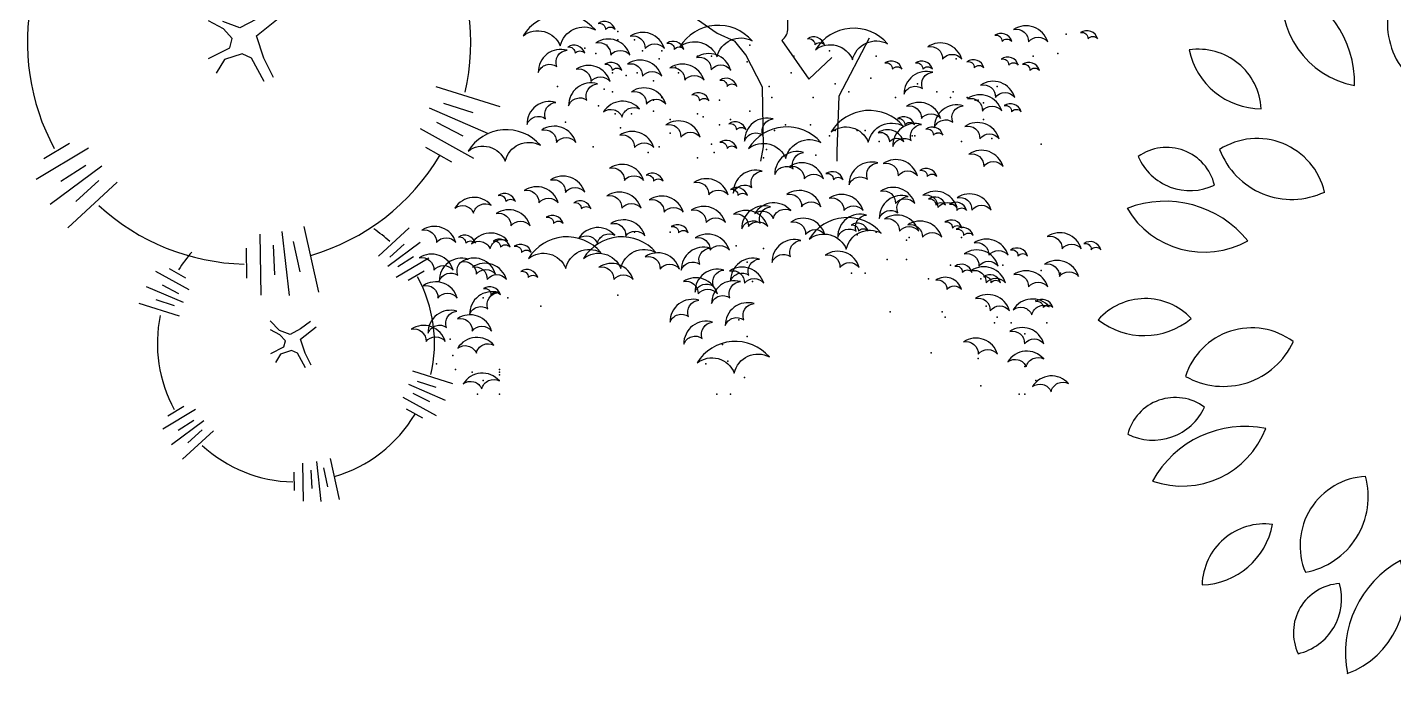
# Model space of a CAD drawing. Header units: millimetres. Extents: x 209.8 to 281.8, y 45 to 110.
# Drawn here: x 240.57 to 241.309, y 84.451 to 84.801 of the extents above; entities that cross this region are included whole.
import ezdxf

# ---------------------------------------------------------------- set-up
doc = ezdxf.new("R2010")
doc.units = ezdxf.units.MM
doc.header["$LTSCALE"] = 0.65
doc.layers.add('ARBOLES', color=95, linetype='Continuous')

# ---------------------------------------------------------------- blocks, each defined once
blk = doc.blocks.new('arb-pl51')
for p, q in [((-0.02299, -0.08398), (-0.0309, -0.07423)), ((0.00304, -0.07365), (0.02258, -0.10162)), ((0.06612, -0.07211), (0.04417, -0.11386)), ((-0.01101, -0.10734), (-0.02299, -0.08398)), ((0.02258, -0.10162), (0.03917, -0.08594)), ((-0.01017, -0.15047), (-0.01101, -0.10734)), ((0.04417, -0.11386), (0.04278, -0.15349)), ((-0.01224, -0.16087), (-0.01017, -0.15047)), ((0.04278, -0.15349), (0.04266, -0.16087))]:
    blk.add_line(p, q)
blk.add_lwpolyline([(0.00304, -0.07365, 0.241861), (0.00742, -0.06471), (0.00665, -0.02297), (0.00258, -0.00596)], format="xyb")
blk.add_lwpolyline([(-0.09518, -0.03562), (-0.0746, -0.04329), (-0.06332, -0.05463), (-0.04366, -0.06833), (-0.0309, -0.07423)])
for points in [[(-0.15685, -0.07762, -0.500189), (-0.13155, -0.06603, 0.508573), (-0.18371, -0.07034, -0.500189)], [(-0.12424, -0.06579, -0.500189), (-0.11728, -0.06579, 0.508573), (-0.12959, -0.06134, -0.500189)], [(-0.09567, -0.07954, -0.500189), (-0.08176, -0.07953, 0.508573), (-0.10637, -0.07063, -0.500189)], [(-0.04373, -0.08555, -0.500189), (-0.01844, -0.07396, 0.508573), (-0.07059, -0.07827, -0.500189)], [(0.05407, -0.08769, -0.500189), (0.07936, -0.07609, 0.508573), (0.02721, -0.0804, -0.500189)], [(0.16199, -0.07437, -0.500189), (0.16894, -0.07437, 0.508573), (0.15664, -0.06992, -0.500189)], [(0.18101, -0.07477, -0.500189), (0.19493, -0.07477, 0.508573), (0.17032, -0.06587, -0.500189)], [(0.224, -0.07247, -0.500189), (0.23096, -0.07246, 0.508573), (0.21866, -0.06801, -0.500189)], [(-0.14619, -0.08295, -0.500189), (-0.13923, -0.08295, 0.508573), (-0.15153, -0.0785, -0.500189)], [(-0.12048, -0.08431, -0.500189), (-0.10657, -0.0843, 0.508573), (-0.13117, -0.0754, -0.500189)], [(-0.07463, -0.08009, -0.500189), (-0.06767, -0.08009, 0.508573), (-0.07998, -0.07564, -0.500189)], [(0.02686, -0.07692, -0.500189), (0.03382, -0.07692, 0.508573), (0.02151, -0.07247, -0.500189)], [(0.119, -0.08717, -0.500189), (0.13291, -0.08716, 0.508573), (0.1083, -0.07826, -0.500189)], [(-0.15945, -0.09249, -0.500189), (-0.15194, -0.08077, 0.508573), (-0.17272, -0.09668, -0.500189)], [(-0.09758, -0.09956, -0.500189), (-0.08367, -0.09956, 0.508573), (-0.10827, -0.09066, -0.500189)], [(-0.04797, -0.09479, -0.500189), (-0.03405, -0.09479, 0.508573), (-0.05866, -0.08589, -0.500189)], [(0.0828, -0.0944, -0.500189), (0.08975, -0.09439, 0.508573), (0.07745, -0.08994, -0.500189)], [(0.10474, -0.0944, -0.500189), (0.1117, -0.09439, 0.508573), (0.09939, -0.08994, -0.500189)], [(0.14195, -0.09344, -0.500189), (0.14891, -0.09344, 0.508573), (0.1366, -0.08899, -0.500189)], [(0.16676, -0.09154, -0.500189), (0.17371, -0.09153, 0.508573), (0.16141, -0.08708, -0.500189)], [(-0.13479, -0.10337, -0.500189), (-0.12088, -0.10337, 0.508573), (-0.14548, -0.09447, -0.500189)], [(-0.11947, -0.09535, -0.500189), (-0.11251, -0.09535, 0.508573), (-0.12482, -0.0909, -0.500189)], [(-0.06705, -0.10242, -0.500189), (-0.05314, -0.10242, 0.508573), (-0.07774, -0.09352, -0.500189)], [(0.10448, -0.10835, -0.500189), (0.11199, -0.09664, 0.508573), (0.09122, -0.11254, -0.500189)], [(0.18202, -0.09535, -0.500189), (0.18898, -0.09535, 0.508573), (0.17668, -0.0909, -0.500189)], [(-0.1376, -0.1167, -0.500189), (-0.13009, -0.10498, 0.508573), (-0.15087, -0.12089, -0.500189)], [(-0.09472, -0.11958, -0.500189), (-0.08081, -0.11958, 0.508573), (-0.10541, -0.11068, -0.500189)], [(-0.03647, -0.10679, -0.500189), (-0.02951, -0.10679, 0.508573), (-0.04181, -0.10234, -0.500189)], [(0.15716, -0.11482, -0.500189), (0.17107, -0.11481, 0.508573), (0.14647, -0.10591, -0.500189)], [(-0.16755, -0.13014, -0.500189), (-0.16004, -0.11842, 0.508573), (-0.18082, -0.13433, -0.500189)], [(-0.11227, -0.12894, -0.500189), (-0.09962, -0.12314, 0.508573), (-0.1257, -0.1253, -0.500189)], [(-0.0565, -0.11728, -0.500189), (-0.04954, -0.11728, 0.508573), (-0.06185, -0.11283, -0.500189)], [(0.14778, -0.1246, -0.500189), (0.16169, -0.12459, 0.508573), (0.13709, -0.11569, -0.500189)], [(0.06541, -0.14703, -0.500189), (0.09071, -0.13543, 0.508573), (0.03855, -0.13975, -0.500189)], [(0.10373, -0.13007, -0.500189), (0.11765, -0.13007, 0.508573), (0.09304, -0.12117, -0.500189)], [(0.12633, -0.13256, -0.500189), (0.13384, -0.12085, 0.508573), (0.11307, -0.13676, -0.500189)], [(0.16882, -0.12515, -0.500189), (0.17578, -0.12515, 0.508573), (0.16348, -0.1207, -0.500189)], [(-0.1596, -0.14723, -0.500189), (-0.14568, -0.14723, 0.508573), (-0.17029, -0.13833, -0.500189)], [(-0.06991, -0.14342, -0.500189), (-0.056, -0.14341, 0.508573), (-0.0806, -0.13451, -0.500189)], [(-0.02979, -0.13825, -0.500189), (-0.02283, -0.13825, 0.508573), (-0.03513, -0.1338, -0.500189)], [(-0.01062, -0.14206, -0.500189), (-0.00311, -0.13035, 0.508573), (-0.02388, -0.14626, -0.500189)], [(0.00588, -0.15893, -0.500189), (0.03117, -0.14733, 0.508573), (-0.02098, -0.15164, -0.500189)], [(0.09638, -0.146, -0.500189), (0.10389, -0.13429, 0.508573), (0.08311, -0.15019, -0.500189)], [(0.09177, -0.13458, -0.500189), (0.09873, -0.13458, 0.508573), (0.08643, -0.13013, -0.500189)], [(0.11237, -0.14207, -0.500189), (0.11933, -0.14207, 0.508573), (0.10703, -0.13762, -0.500189)], [(0.14587, -0.14462, -0.500189), (0.15979, -0.14461, 0.508573), (0.13518, -0.13571, -0.500189)], [(-0.19654, -0.16091, -0.500189), (-0.17124, -0.14932, 0.508573), (-0.22339, -0.15363, -0.500189)], [(-0.10331, -0.15105, -0.500189), (-0.08939, -0.15104, 0.508573), (-0.114, -0.14214, -0.500189)], [(-0.03647, -0.1516, -0.500189), (-0.02951, -0.1516, 0.508573), (-0.04181, -0.14715, -0.500189)], [(0.08063, -0.14692, -0.500189), (0.09107, -0.14691, 0.508573), (0.07261, -0.14024, -0.500189)], [(0.01123, -0.16628, -0.500189), (0.01874, -0.15456, 0.508573), (-0.00203, -0.17047, -0.500189)], [(0.14873, -0.16464, -0.500189), (0.16265, -0.16464, 0.508573), (0.13804, -0.15574, -0.500189)], [(-0.1106, -0.1748, -0.500189), (-0.09669, -0.1748, 0.508573), (-0.1213, -0.1659, -0.500189)], [(-0.01872, -0.17971, -0.500189), (-0.01121, -0.168, 0.508573), (-0.03198, -0.18391, -0.500189)], [(0.01918, -0.17366, -0.500189), (0.0331, -0.17365, 0.508573), (0.00849, -0.16475, -0.500189)], [(0.06479, -0.17379, -0.500189), (0.0723, -0.16208, 0.508573), (0.05153, -0.17799, -0.500189)], [(0.08695, -0.17136, -0.500189), (0.10086, -0.17136, 0.508573), (0.07625, -0.16246, -0.500189)], [(0.10799, -0.17192, -0.500189), (0.11495, -0.17191, 0.508573), (0.10264, -0.16746, -0.500189)], [(-0.15316, -0.18332, -0.500189), (-0.13925, -0.18331, 0.508573), (-0.16385, -0.17441, -0.500189)], [(-0.08956, -0.17536, -0.500189), (-0.0826, -0.17536, 0.508573), (-0.09491, -0.17091, -0.500189)], [(-0.04973, -0.18513, -0.500189), (-0.03582, -0.18513, 0.508573), (-0.06042, -0.17623, -0.500189)], [(0.04023, -0.17421, -0.500189), (0.04718, -0.17421, 0.508573), (0.03488, -0.16976, -0.500189)], [(-0.21943, -0.19835, -0.500189), (-0.20678, -0.19255, 0.508573), (-0.23286, -0.19471, -0.500189)], [(-0.19624, -0.19, -0.500189), (-0.18929, -0.18999, 0.508573), (-0.20159, -0.18554, -0.500189)], [(-0.17224, -0.19094, -0.500189), (-0.15833, -0.19094, 0.508573), (-0.18293, -0.18204, -0.500189)], [(-0.11251, -0.19483, -0.500189), (-0.0986, -0.19482, 0.508573), (-0.1232, -0.18592, -0.500189)], [(-0.08198, -0.19769, -0.500189), (-0.06807, -0.19768, 0.508573), (-0.09267, -0.18878, -0.500189)], [(-0.02869, -0.18569, -0.500189), (-0.02173, -0.18569, 0.508573), (-0.03403, -0.18124, -0.500189)], [(0.01727, -0.19368, -0.500189), (0.03119, -0.19367, 0.508573), (0.00658, -0.18477, -0.500189)], [(0.0478, -0.19654, -0.500189), (0.06172, -0.19653, 0.508573), (0.03711, -0.18763, -0.500189)], [(0.08664, -0.19801, -0.500189), (0.09415, -0.18629, 0.508573), (0.07338, -0.2022, -0.500189)], [(0.08504, -0.19138, -0.500189), (0.09895, -0.19138, 0.508573), (0.07435, -0.18248, -0.500189)], [(0.11557, -0.19424, -0.500189), (0.12948, -0.19424, 0.508573), (0.10488, -0.18534, -0.500189)], [(0.11416, -0.19251, -0.500189), (0.12112, -0.1925, 0.508573), (0.10881, -0.18805, -0.500189)], [(0.14015, -0.1961, -0.500189), (0.15406, -0.1961, 0.508573), (0.12946, -0.1872, -0.500189)], [(-0.19248, -0.20755, -0.500189), (-0.17857, -0.20755, 0.508573), (-0.20317, -0.19865, -0.500189)], [(-0.14166, -0.19531, -0.500189), (-0.1347, -0.19531, 0.508573), (-0.147, -0.19086, -0.500189)], [(-0.05164, -0.20516, -0.500189), (-0.03773, -0.20515, 0.508573), (-0.06233, -0.19625, -0.500189)], [(-0.02111, -0.20802, -0.500189), (-0.00719, -0.20801, 0.508573), (-0.0318, -0.19911, -0.500189)], [(-0.0126, -0.20552, -0.500189), (-0.00509, -0.19381, 0.508573), (-0.02587, -0.20972, -0.500189)], [(-0.00312, -0.20231, -0.500189), (0.00952, -0.19652, 0.508573), (-0.01655, -0.19867, -0.500189)], [(0.12943, -0.19632, -0.500189), (0.13638, -0.19632, 0.508573), (0.12408, -0.19187, -0.500189)], [(-0.16169, -0.2058, -0.500189), (-0.15474, -0.2058, 0.508573), (-0.16704, -0.20135, -0.500189)], [(-0.10965, -0.21485, -0.500189), (-0.09574, -0.21484, 0.508573), (-0.12034, -0.20594, -0.500189)], [(-0.07143, -0.21254, -0.500189), (-0.06448, -0.21254, 0.508573), (-0.07678, -0.20809, -0.500189)], [(0.02014, -0.2137, -0.500189), (0.03405, -0.2137, 0.508573), (0.00944, -0.2048, -0.500189)], [(0.04953, -0.22437, -0.500189), (0.07483, -0.21278, 0.508573), (0.02268, -0.21709, -0.500189)], [(0.05669, -0.21144, -0.500189), (0.0642, -0.19973, 0.508573), (0.04343, -0.21564, -0.500189)], [(0.05835, -0.2114, -0.500189), (0.06531, -0.21139, 0.508573), (0.05301, -0.20694, -0.500189)], [(0.0879, -0.21141, -0.500189), (0.10181, -0.2114, 0.508573), (0.07721, -0.2025, -0.500189)], [(0.10456, -0.21579, -0.500189), (0.11848, -0.21578, 0.508573), (0.09387, -0.20688, -0.500189)], [(0.12612, -0.2091, -0.500189), (0.13308, -0.2091, 0.508573), (0.12077, -0.20465, -0.500189)], [(-0.24613, -0.21957, -0.500189), (-0.23222, -0.21956, 0.508573), (-0.25683, -0.21066, -0.500189)], [(-0.22509, -0.22012, -0.500189), (-0.21813, -0.22012, 0.508573), (-0.23043, -0.21567, -0.500189)], [(-0.20752, -0.22413, -0.500189), (-0.19487, -0.21833, 0.508573), (-0.22095, -0.22049, -0.500189)], [(-0.15288, -0.23825, -0.500189), (-0.12758, -0.22666, 0.508573), (-0.17974, -0.23097, -0.500189)], [(-0.13013, -0.22016, -0.500189), (-0.11748, -0.21436, 0.508573), (-0.14356, -0.21652, -0.500189)], [(-0.11319, -0.23825, -0.500189), (-0.08789, -0.22666, 0.508573), (-0.14005, -0.23097, -0.500189)], [(-0.04878, -0.22518, -0.500189), (-0.03486, -0.22517, 0.508573), (-0.05947, -0.21627, -0.500189)], [(0.1342, -0.21444, -0.500189), (0.14115, -0.21443, 0.508573), (0.12885, -0.20998, -0.500189)], [(0.20525, -0.22416, -0.500189), (0.21916, -0.22415, 0.508573), (0.19456, -0.21525, -0.500189)], [(-0.20003, -0.22294, -0.500189), (-0.19307, -0.22293, 0.508573), (-0.20538, -0.21848, -0.500189)], [(-0.18477, -0.22675, -0.500189), (-0.17781, -0.22675, 0.508573), (-0.19011, -0.2223, -0.500189)], [(-0.05626, -0.23527, -0.500189), (-0.04875, -0.22356, 0.508573), (-0.06952, -0.23946, -0.500189)], [(0.00925, -0.22974, -0.500189), (0.01676, -0.21802, 0.508573), (-0.00402, -0.23393, -0.500189)], [(0.04494, -0.23754, -0.500189), (0.05886, -0.23753, 0.508573), (0.03425, -0.22863, -0.500189)], [(0.14525, -0.23657, -0.500189), (0.15917, -0.23657, 0.508573), (0.13456, -0.22767, -0.500189)], [(0.15241, -0.22875, -0.500189), (0.16633, -0.22874, 0.508573), (0.14172, -0.21985, -0.500189)], [(0.17346, -0.22931, -0.500189), (0.18042, -0.2293, 0.508573), (0.16811, -0.22485, -0.500189)], [(0.22629, -0.22471, -0.500189), (0.23325, -0.22471, 0.508573), (0.22095, -0.22026, -0.500189)], [(-0.24804, -0.23959, -0.500189), (-0.23413, -0.23958, 0.508573), (-0.25873, -0.23069, -0.500189)], [(-0.23089, -0.2432, -0.500189), (-0.22338, -0.23149, 0.508573), (-0.24416, -0.2474, -0.500189)], [(-0.21751, -0.24245, -0.500189), (-0.2036, -0.24244, 0.508573), (-0.2282, -0.23355, -0.500189)], [(-0.20963, -0.24622, -0.500189), (-0.19571, -0.24621, 0.508573), (-0.22032, -0.23731, -0.500189)], [(-0.11824, -0.24631, -0.500189), (-0.10432, -0.24631, 0.508573), (-0.12893, -0.23741, -0.500189)], [(-0.08484, -0.23868, -0.500189), (-0.07093, -0.23868, 0.508573), (-0.09554, -0.22978, -0.500189)], [(-0.0207, -0.24317, -0.500189), (-0.01319, -0.23146, 0.508573), (-0.03397, -0.24737, -0.500189)], [(0.1333, -0.24109, -0.500189), (0.14025, -0.24108, 0.508573), (0.12795, -0.23663, -0.500189)], [(0.20334, -0.24418, -0.500189), (0.21725, -0.24418, 0.508573), (0.19265, -0.23528, -0.500189)], [(-0.17999, -0.24487, -0.500189), (-0.17304, -0.24486, 0.508573), (-0.18534, -0.24041, -0.500189)], [(-0.05736, -0.25664, -0.500189), (-0.04345, -0.25664, 0.508573), (-0.06806, -0.24774, -0.500189)], [(-0.04634, -0.25114, -0.500189), (-0.03883, -0.23942, 0.508573), (-0.0596, -0.25533, -0.500189)], [(-0.02397, -0.24901, -0.500189), (-0.01006, -0.24901, 0.508573), (-0.03466, -0.24011, -0.500189)], [(0.12216, -0.25342, -0.500189), (0.13259, -0.25342, 0.508573), (0.11414, -0.24674, -0.500189)], [(0.15051, -0.24877, -0.500189), (0.16442, -0.24877, 0.508573), (0.13981, -0.23987, -0.500189)], [(0.1539, -0.24857, -0.500189), (0.16085, -0.24857, 0.508573), (0.14855, -0.24412, -0.500189)], [(0.18104, -0.25163, -0.500189), (0.19495, -0.25163, 0.508573), (0.17035, -0.24273, -0.500189)], [(-0.24518, -0.25961, -0.500189), (-0.23127, -0.25961, 0.508573), (-0.25587, -0.25071, -0.500189)], [(-0.20904, -0.26742, -0.500189), (-0.20153, -0.2557, 0.508573), (-0.22231, -0.27161, -0.500189)], [(-0.20696, -0.25731, -0.500189), (-0.2, -0.2573, 0.508573), (-0.21231, -0.25286, -0.500189)], [(-0.03441, -0.25948, -0.500189), (-0.0269, -0.24777, 0.508573), (-0.04768, -0.26368, -0.500189)], [(-0.06436, -0.27292, -0.500189), (-0.05685, -0.26121, 0.508573), (-0.07763, -0.27711, -0.500189)], [(-0.02449, -0.27535, -0.500189), (-0.01698, -0.26363, 0.508573), (-0.03775, -0.27954, -0.500189)], [(0.15337, -0.26879, -0.500189), (0.16728, -0.26879, 0.508573), (0.14268, -0.25989, -0.500189)], [(0.18342, -0.27172, -0.500189), (0.19606, -0.26593, 0.508573), (0.16999, -0.26808, -0.500189)], [(0.19159, -0.26649, -0.500189), (0.19854, -0.26649, 0.508573), (0.18624, -0.26204, -0.500189)], [(-0.23899, -0.28085, -0.500189), (-0.23148, -0.26914, 0.508573), (-0.25226, -0.28505, -0.500189)], [(-0.22037, -0.28345, -0.500189), (-0.20646, -0.28344, 0.508573), (-0.23106, -0.27454, -0.500189)], [(-0.25377, -0.29108, -0.500189), (-0.23985, -0.29107, 0.508573), (-0.26446, -0.28217, -0.500189)], [(-0.05444, -0.28879, -0.500189), (-0.04693, -0.27707, 0.508573), (-0.0677, -0.29298, -0.500189)], [(0.17817, -0.29263, -0.500189), (0.19209, -0.29263, 0.508573), (0.16748, -0.28373, -0.500189)], [(-0.21744, -0.29949, -0.500189), (-0.2048, -0.29369, 0.508573), (-0.23087, -0.29584, -0.500189)], [(-0.03126, -0.31376, -0.500189), (-0.00597, -0.30217, 0.508573), (-0.05812, -0.30648, -0.500189)], [(0.14478, -0.30026, -0.500189), (0.1587, -0.30025, 0.508573), (0.13409, -0.29135, -0.500189)], [(0.17945, -0.3094, -0.500189), (0.19209, -0.3036, 0.508573), (0.16602, -0.30576, -0.500189)], [(-0.21348, -0.32527, -0.500189), (-0.20083, -0.31947, 0.508573), (-0.2269, -0.32162, -0.500189)], [(0.19731, -0.32725, -0.500189), (0.20995, -0.32145, 0.508573), (0.18388, -0.32361, -0.500189)]]:
    blk.add_lwpolyline(points, format="xyb", close=True)
for p in [(-0.11532, -0.06722), (-0.12325, -0.07713), (-0.11532, -0.07317), (-0.10341, -0.07317), (-0.02006, -0.07713), (0.20815, -0.0692), (-0.13913, -0.07912), (-0.13119, -0.08308), (-0.09745, -0.0811), (-0.08555, -0.08705), (-0.08356, -0.0811), (-0.05777, -0.08507), (-0.04784, -0.08507), (0.01169, -0.08507), (0.03749, -0.0811), (0.07122, -0.08507), (0.12877, -0.08705), (0.18434, -0.08507), (0.2022, -0.08308), (-0.11928, -0.09697), (-0.10142, -0.09697), (-0.07364, -0.093), (-0.07166, -0.09697), (-0.03395, -0.09498), (-0.02205, -0.08903), (0.00971, -0.09697), (-0.15897, -0.10688), (-0.10936, -0.09895), (-0.08952, -0.10292), (-0.00617, -0.10688), (0.04146, -0.1049), (0.06725, -0.10093), (0.10099, -0.1049), (0.15854, -0.10688), (-0.12524, -0.10886), (-0.11928, -0.11085), (-0.08952, -0.1168), (-0.08356, -0.11481), (-0.04189, -0.1168), (-0.00419, -0.11481), (0.02558, -0.11481), (0.05138, -0.11085), (0.08511, -0.11481), (0.11488, -0.11085), (0.1248, -0.11481), (0.12679, -0.11085), (0.13671, -0.11481), (0.14266, -0.1168), (0.14465, -0.1168), (-0.12921, -0.12076), (-0.1173, -0.12671), (-0.10539, -0.12671), (-0.08952, -0.12473), (-0.05777, -0.12671), (-0.02006, -0.12473), (0.14862, -0.11878), (-0.15302, -0.13266), (-0.11333, -0.13663), (-0.07761, -0.13068), (-0.0538, -0.1287), (-0.04189, -0.13465), (-0.03395, -0.13068), (0.00574, -0.13465), (0.0236, -0.13465), (0.14862, -0.13068), (-0.07761, -0.14059), (-0.0022, -0.13861), (0.03749, -0.14258), (0.04146, -0.13861), (0.05733, -0.13861), (0.06329, -0.13861), (0.07321, -0.14654), (0.09702, -0.14258), (0.09901, -0.14258), (0.11488, -0.14059), (0.13274, -0.14654), (0.15457, -0.14456), (-0.13318, -0.15051), (-0.09349, -0.15448), (-0.08555, -0.15051), (-0.04784, -0.14853), (-0.04586, -0.15448), (-0.00815, -0.15249), (0.02757, -0.15646), (0.19029, -0.14853), (-0.05777, -0.15844), (-0.01014, -0.15844), (-0.10341, -0.21199), (-0.07761, -0.21199), (0.05733, -0.21397), (0.07122, -0.21199), (0.09504, -0.21595), (0.13274, -0.21595), (-0.02998, -0.2219), (-0.01014, -0.22389), (0.09305, -0.21794), (-0.02205, -0.2338), (0.07916, -0.23182), (0.09305, -0.23182), (0.1248, -0.23578), (0.16251, -0.23578), (0.05336, -0.24173), (0.06329, -0.24173), (0.10893, -0.2457), (0.14663, -0.2457), (0.19029, -0.23975), (0.20418, -0.24173), (-0.01808, -0.24768), (-0.21255, -0.25958), (-0.19469, -0.25958), (-0.17088, -0.26553), (-0.11532, -0.2576), (0.1506, -0.26553), (0.18632, -0.26156), (-0.028, -0.27545), (0.08115, -0.2695), (0.11885, -0.2695), (0.12083, -0.27346), (0.15854, -0.27346), (0.15656, -0.27743), (0.16846, -0.27743), (0.17838, -0.28536), (0.19426, -0.27743), (-0.23637, -0.28933), (-0.03991, -0.29329), (-0.02205, -0.28735), (-0.23438, -0.30123), (-0.03594, -0.30519), (0.11091, -0.29924), (0.14465, -0.30321), (-0.24629, -0.30718), (-0.2324, -0.31114), (-0.22049, -0.31313), (-0.20065, -0.31114), (-0.20065, -0.31313), (-0.20065, -0.31511), (-0.05181, -0.30718), (0.17838, -0.30916), (-0.21255, -0.31907), (-0.02403, -0.31709), (0.14663, -0.32304), (0.18632, -0.31907), (-0.21652, -0.32899), (-0.20065, -0.32899), (-0.20065, -0.32899), (-0.04387, -0.32899), (-0.03395, -0.32899), (0.17442, -0.32899), (0.17838, -0.32899)]:
    blk.add_point(p)
blk = doc.blocks.new('arb-pl47')
for p, q in [((-0.01995, -0.30945), (-0.00176, -0.29501)), ((-0.04375, -0.30436), (-0.0546, -0.29876)), ((-0.03195, -0.30379), (-0.04422, -0.29925)), ((-0.03737, -0.31146), (-0.04375, -0.30436)), ((-0.01989, -0.29756), (-0.03195, -0.30379)), ((-0.03905, -0.31818), (-0.03737, -0.31146)), ((-0.01466, -0.32555), (-0.01995, -0.30945)), ((-0.05441, -0.32595), (-0.03905, -0.31818)), ((-0.03023, -0.32256), (-0.04288, -0.32649)), ((-0.02344, -0.32571), (-0.03023, -0.32256)), ((-0.04288, -0.32649), (-0.04886, -0.3364)), ((-0.01425, -0.34256), (-0.02344, -0.32571)), ((-0.00765, -0.33947), (-0.01466, -0.32555)), ((0.156, -0.36078), (0.10971, -0.34635)), ((0.14759, -0.38024), (0.10497, -0.36182)), ((0.13661, -0.36514), (0.11525, -0.3583)), ((0.12935, -0.38192), (0.11027, -0.37207)), ((0.13701, -0.39797), (0.09859, -0.37658)), ((-0.17884, -0.41297), (-0.14111, -0.3904)), ((-0.17333, -0.39794), (-0.15482, -0.38692)), ((0.12123, -0.40071), (0.10243, -0.39019)), ((-0.16878, -0.431), (-0.13152, -0.40331)), ((-0.16111, -0.41437), (-0.14304, -0.40276)), ((-0.15021, -0.42904), (-0.1336, -0.41397)), ((-0.15613, -0.44802), (-0.12049, -0.41515)), ((-0.01658, -0.49665), (-0.01727, -0.45269)), ((0.00406, -0.49695), (-0.0013, -0.45083)), ((0.02512, -0.4945), (0.01448, -0.4472)), ((0.0904, -0.44799), (0.06813, -0.46854)), ((-0.02684, -0.48436), (-0.02714, -0.46282)), ((-0.00651, -0.482), (-0.00753, -0.46054)), ((0.01165, -0.47989), (0.00689, -0.45797)), ((0.09831, -0.45863), (0.07502, -0.47594)), ((0.0867, -0.45985), (0.07632, -0.46928)), ((0.1046, -0.4699), (0.08102, -0.48401)), ((0.09352, -0.46902), (0.08222, -0.47628)), ((-0.09281, -0.47928), (-0.0688, -0.49264)), ((-0.08295, -0.47756), (-0.0712, -0.48414)), ((0.10115, -0.47929), (0.08958, -0.48618)), ((-0.09942, -0.49036), (-0.07278, -0.50187)), ((-0.08802, -0.48931), (-0.07609, -0.49546)), ((-0.10468, -0.50252), (-0.07575, -0.51154)), ((-0.09256, -0.49979), (-0.07921, -0.50407)), ((-0.00326, -0.52217), (-0.00988, -0.51513)), ((-0.00296, -0.52537), (-0.00974, -0.52186)), ((0.00442, -0.525), (-0.00326, -0.52217)), ((0.01195, -0.52111), (0.00442, -0.525)), ((0.01191, -0.52854), (0.02328, -0.51952)), ((0.01912, -0.51579), (0.01195, -0.52111)), ((0.00103, -0.5298), (-0.00296, -0.52537)), ((-0.00002, -0.534), (0.00103, -0.5298)), ((0.01522, -0.53861), (0.01191, -0.52854)), ((-0.00962, -0.53886), (-0.00002, -0.534)), ((-0.00242, -0.5392), (-0.00616, -0.54539)), ((0.00549, -0.53674), (-0.00242, -0.5392)), ((0.00973, -0.5387), (0.00549, -0.53674)), ((0.01548, -0.54924), (0.00973, -0.5387)), ((0.0196, -0.54731), (0.01522, -0.53861)), ((0.12188, -0.56062), (0.09295, -0.5516)), ((0.11663, -0.57279), (0.08999, -0.56128)), ((0.10976, -0.56335), (0.09641, -0.55907)), ((0.11001, -0.58387), (0.086, -0.5705)), ((0.10523, -0.57384), (0.0933, -0.56768)), ((-0.08739, -0.59325), (-0.06381, -0.57914)), ((-0.08395, -0.58385), (-0.07238, -0.57696)), ((0.10015, -0.58558), (0.0884, -0.57901)), ((-0.0811, -0.60451), (-0.05781, -0.5872)), ((-0.07631, -0.59412), (-0.06502, -0.58687)), ((-0.0732, -0.61515), (-0.05092, -0.59461)), ((-0.0695, -0.60329), (-0.05912, -0.59387)), ((0.01402, -0.64554), (0.01359, -0.61807)), ((0.02692, -0.64573), (0.02357, -0.61691)), ((0.04008, -0.6442), (0.03343, -0.61464)), ((0.0076, -0.63786), (0.00742, -0.6244)), ((0.02031, -0.63639), (0.01968, -0.62298)), ((0.03166, -0.63507), (0.02869, -0.62137))]:
    blk.add_line(p, q)
for centre, radius, start, end in [((-0.02525, -0.31429), 0.16, 347.00293, 28.72185), ((-0.02525, -0.31429), 0.16, 168.3411, 208.53039), ((-0.02525, -0.31429), 0.16, 286.1455, 329.35847), ((-0.02525, -0.31429), 0.16, 227.39281, 268.70523), ((0.0086, -0.53157), 0.1, 47.36475, 55.81543), ((0.0086, -0.53157), 0.1, 138.7754, 147.89728), ((0.0086, -0.53157), 0.1, 347.00293, 28.72185), ((0.0086, -0.53157), 0.1, 168.3411, 208.53039), ((0.0086, -0.53157), 0.1, 286.1455, 329.35847), ((0.0086, -0.53157), 0.1, 227.39281, 268.70523)]:
    blk.add_arc(centre, radius, start, end)
blk = doc.blocks.new('arb-pl57')
for centre, radius, start, end in [((-0.1601, 0.3883), 0.1079, 170.709, 259.1064), ((-0.3077, 0.2853), 0.1272, 358.6571, 71.1583), ((-0.0484, 0.3576), 0.0926, 160.5035, 255.3285), ((-0.1465, 0.3056), 0.0835, 333.2488, 82.5832), ((-0.368, 0.2508), 0.0753, 2.8639, 98.5782), ((-0.2924, 0.3432), 0.0887, 191.7015, 269.7406), ((-0.2978, 0.1352), 0.0835, 13.2488, 122.5832), ((-0.4064, 0.149), 0.059, 13.3115, 125.5828), ((-0.256, 0.238), 0.0926, 200.5035, 295.3285), ((-0.3782, 0.2241), 0.0681, 203.4613, 295.4329), ((-0.4082, 0.016), 0.1272, 38.6571, 111.1583), ((-0.3613, 0.1898), 0.1079, 210.709, 299.1064), ((-0.4322, -0.0492), 0.0753, 42.8639, 138.5782), ((-0.4337, 0.0702), 0.0887, 231.7015, 309.7406), ((-0.3041, -0.0926), 0.0835, 53.2488, 162.5832), ((-0.3382, 0.013), 0.0926, 240.5035, 335.3285), ((-0.3962, -0.1519), 0.059, 53.3115, 165.5828), ((-0.4229, -0.0762), 0.0681, 243.4613, 335.4329), ((-0.3121, -0.2549), 0.1272, 78.6571, 151.1583), ((-0.3879, -0.0916), 0.1079, 250.709, 339.1064), ((-0.1625, -0.2712), 0.0835, 93.2488, 202.5832), ((-0.2565, -0.2122), 0.0926, 280.5035, 15.3285), ((-0.2885, -0.3203), 0.0753, 82.8639, 178.5782), ((-0.3665, -0.2297), 0.0887, 271.7015, 349.7406), ((-0.0643, -0.4006), 0.1272, 118.6571, 191.1583), ((-0.2273, -0.3243), 0.1079, 290.709, 19.1064), ((-0.195, -0.3758), 0.059, 93.3115, 205.5828), ((-0.2641, -0.335), 0.0681, 283.4613, 15.4329)]:
    blk.add_arc(centre, radius, start, end)

msp = doc.modelspace()

# ---------------------------------------------------------------- block references
at = {"layer": 'ARBOLES'}
for name, p, xscale, yscale, zscale in [('arb-pl47', (240.70872, 85.02834), 0.75, 0.75, 0.75), ('arb-pl51', (240.97591, 84.84897), 0.75, 0.75, 0.75), ('arb-pl57', (241.36939, 84.64221), 0.45, 0.45, 0.45)]:
    msp.add_blockref(name, p, dxfattribs=dict(at, xscale=xscale, yscale=yscale, zscale=zscale))

doc.saveas('drawing.dxf')
